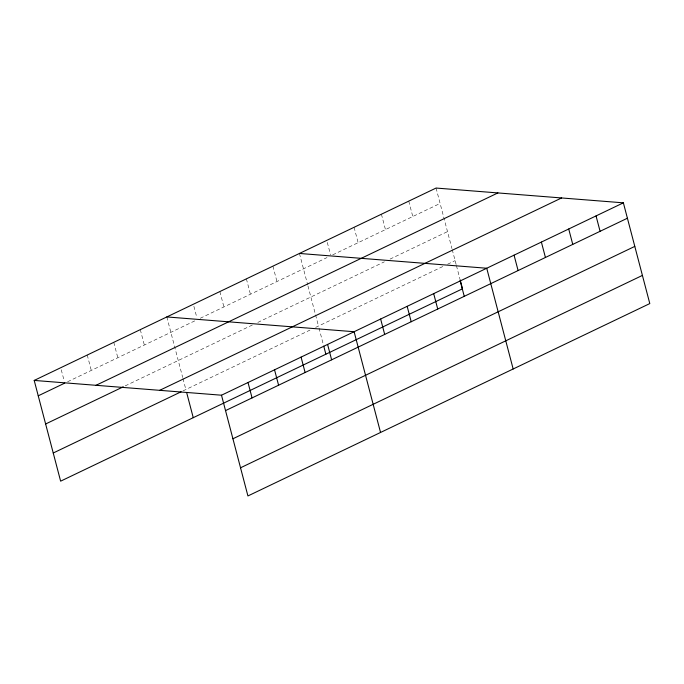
<?xml version="1.0" encoding="UTF-8"?>
<svg xmlns="http://www.w3.org/2000/svg" width="684" height="684" viewBox="0 0 684 684"><rect width="100%" height="100%" fill="white"/><g stroke="black" fill="none" stroke-linecap="round" stroke-linejoin="round"><path stroke-width="0.51" stroke-dasharray="3.42 2.56" d="M67.605 381.757L195.487 320.548M200.224 318.274L327.029 257.569M332.689 254.867L440.111 203.439M125.198 385.896L253.08 324.678M257.817 322.412L384.365 261.827M390.017 259.125L447.498 231.611M183.013 390.88L309.946 330.115M315.632 327.397L443.805 266.042M447.575 264.238L455.108 260.621M436.076 188.049L451.962 248.617M452.227 249.617L456.168 264.648M456.433 265.657L459.862 278.73M408.741 201.13L412.785 216.52M381.416 214.212L385.46 229.602M354.09 227.293L358.125 242.683M327.303 242.427L330.534 254.739M299.438 253.456L307.697 284.946M307.962 285.946L318.479 326.037M319 328.046L323.224 344.137M272.916 266.153L276.952 281.543M246.385 278.85L250.429 294.24M219.863 291.546L223.907 306.936M193.88 306.295L196.838 317.581M166.819 316.94L182.705 377.508M182.97 378.508L185.86 389.521M140.297 329.637L144.333 345.027M113.775 342.333L117.81 357.723M87.244 355.03L91.288 370.42M61.261 369.779L64.228 381.065"/><path stroke-width="1.03" d="M34.2 380.424L436.076 188.049L623.372 202.832L649.8 303.576L247.924 495.951L221.496 395.207L34.2 380.424L60.628 481.168L462.504 288.793L460.127 279.739M38.236 395.822L64.758 383.117M96.008 385.306L497.884 192.931M45.631 423.986L123.3 386.802M159.688 390.333L561.564 197.958M53.241 453.005L181.123 391.787M221.496 395.207L623.372 202.832M225.54 410.605L627.408 218.23M232.928 438.769L634.795 246.394M240.537 467.788L642.413 275.413M299.438 253.456L486.734 268.239L513.162 368.984M166.819 316.94L354.115 331.723L380.543 432.468M596.046 215.913L600.082 231.312M568.72 228.995L572.756 244.393M541.386 242.076L545.43 257.475M514.06 255.158L518.096 270.556M460.212 280.936L464.248 296.334M433.69 293.633L437.726 309.031M407.16 306.329L411.204 321.728M380.637 319.026L384.682 334.425M327.593 344.42L331.629 359.818M323.754 346.147L325.866 354.201M301.071 357.116L305.107 372.515M274.549 369.813L278.585 385.212M248.018 382.51L252.063 397.908M186.647 392.539L193.247 417.685"/></g></svg>
